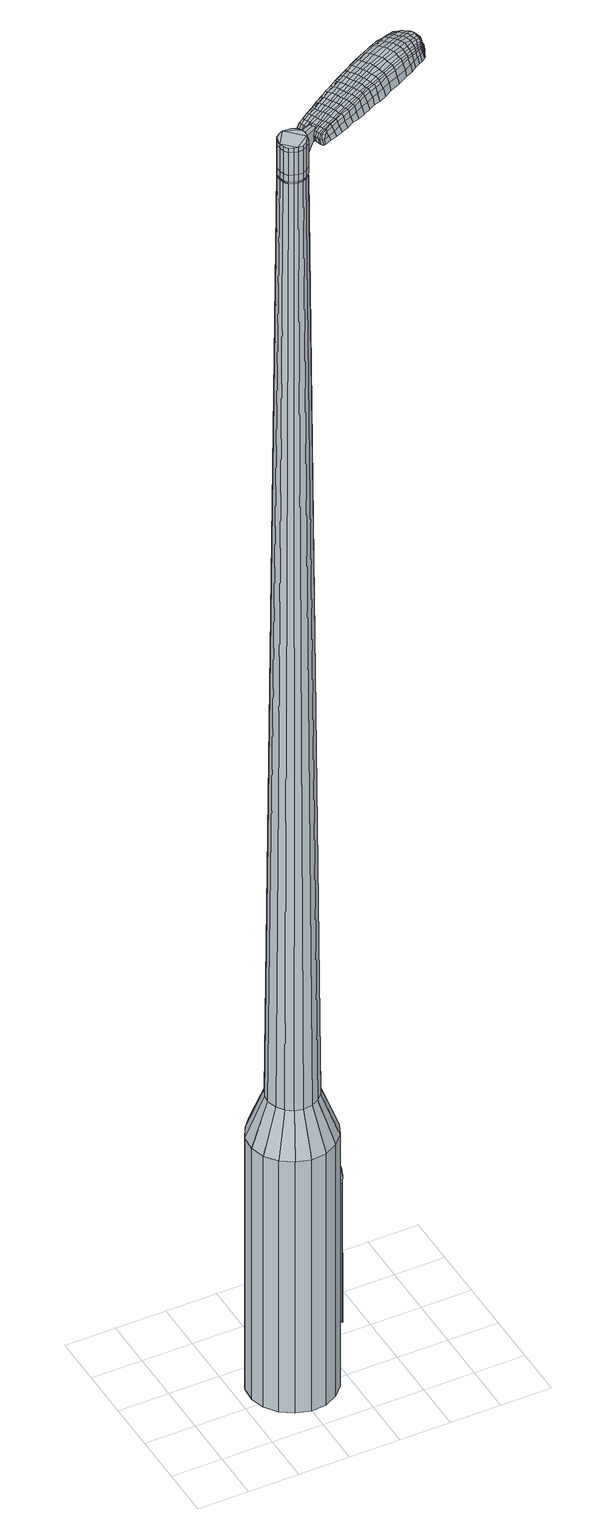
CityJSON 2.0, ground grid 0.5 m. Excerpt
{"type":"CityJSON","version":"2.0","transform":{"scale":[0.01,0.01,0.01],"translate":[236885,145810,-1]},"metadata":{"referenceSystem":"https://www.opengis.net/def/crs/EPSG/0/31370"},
"CityObjects":{
"object1":{"type":"GenericCityObject","attributes":{"cluster":708,"mean_distance_to_centroid":0.0616,"new_centroid_x":236886.03,"new_centroid_y":145810.61,"mean_distance_to_camera":9.22,"H1":33.49,"H2":35.51,"Z_final":114.41,"cluster2":-1,"proj_x":236889.79,"proj_y":145818.51,"id_line":43646,"bearing_l":115.49,"distance":8.75,"orientation":"right","G_obj":25.49},"geometry":[{"type":"MultiSurface","lod":"2","boundaries":[[[0,1,2,3]],[[1,4,5,2]],[[4,6,7,5]],[[6,8,9,7]],[[8,10,11,9]],[[10,12,13,11]],[[12,14,15,13]],[[14,16,17,15]],[[16,18,19,17]],[[18,20,21,19]],[[20,22,23,21]],[[22,24,25,23]],[[24,26,27,25]],[[26,28,29,27]],[[28,30,31,29]],[[30,32,33,31]],[[32,34,35,33]],[[34,0,3,35]],[[36,37,38,39]],[[38,40,41,42]],[[41,43,42]],[[42,44,45,46]],[[45,47,46]],[[46,48,49,50]],[[49,51,50]],[[42,46,50,38]],[[50,52,39,38]],[[53,36,39]],[[2,5,7,35]],[[7,9,11,15]],[[11,13,15]],[[15,17,19,23]],[[19,21,23]],[[23,25,27,31]],[[27,29,31]],[[15,23,31,7]],[[31,33,35,7]],[[3,2,35]],[[1,0,54,55]],[[0,34,56,54]],[[34,32,57,56]],[[32,30,58,57]],[[30,28,59,58]],[[28,26,60,59]],[[26,24,61,60]],[[24,22,62,61]],[[22,20,63,62]],[[20,18,64,63]],[[18,16,65,64]],[[16,14,66,65]],[[14,12,67,66]],[[12,10,68,67]],[[10,8,69,68]],[[8,6,70,69]],[[6,4,71,70]],[[4,1,55,71]],[[55,54,72,73]],[[54,56,74,72]],[[56,57,75,74]],[[57,58,76,75]],[[58,59,77,76]],[[59,60,78,77]],[[60,61,79,78]],[[61,62,80,79]],[[62,63,81,80]],[[63,64,82,81]],[[64,65,83,82]],[[65,66,84,83]],[[66,67,85,84]],[[67,68,86,85]],[[68,69,87,86]],[[69,70,88,87]],[[70,71,89,88]],[[71,55,73,89]],[[90,91,92,93]],[[94,95,91,90]],[[75,96,95,94]],[[76,97,96,75]],[[98,99,97,76]],[[78,100,99,98]],[[101,102,100,78]],[[103,104,102,101]],[[105,106,104,103]],[[107,108,106,105]],[[109,110,108,107]],[[84,111,110,109]],[[85,112,111,84]],[[113,114,112,85]],[[115,116,114,113]],[[117,118,116,115]],[[89,119,118,117]],[[93,92,119,89]],[[120,121,122,123]],[[124,120,123,125]],[[126,124,125,127]],[[128,126,127,129]],[[130,128,129,131]],[[132,130,131,133]],[[134,132,133,135]],[[136,134,135,137]],[[138,136,137,139]],[[140,138,139,141]],[[142,140,141,143]],[[144,142,143,145]],[[146,144,145,147]],[[148,146,147,149]],[[150,148,149,151]],[[152,150,151,153]],[[73,72,90,93]],[[72,74,94,90]],[[74,75,94]],[[77,98,76]],[[77,78,98]],[[79,101,78]],[[79,80,103,101]],[[80,81,105,103]],[[81,82,107,105]],[[82,83,109,107]],[[83,84,109]],[[86,113,85]],[[86,87,115,113]],[[87,88,117,115]],[[88,89,117]],[[73,93,89]],[[154,155,92,91]],[[155,119,92]],[[156,118,119]],[[156,157,116,118]],[[157,158,114,116]],[[158,112,114]],[[159,110,111]],[[159,160,108,110]],[[160,161,106,108]],[[161,162,104,106]],[[162,163,102,104]],[[163,100,102]],[[164,99,100]],[[164,97,99]],[[165,95,96]],[[165,154,91,95]],[[39,52,152,166]],[[155,154,167,153]],[[53,39,166,121]],[[154,165,122,167]],[[36,53,121,120]],[[165,96,123,122]],[[37,36,120,124]],[[96,97,125,123]],[[38,37,124,126]],[[97,164,127,125]],[[40,38,126,128]],[[164,100,129,127]],[[41,40,128,130]],[[100,163,131,129]],[[43,41,130,132]],[[163,162,133,131]],[[42,43,132,134]],[[162,161,135,133]],[[44,42,134,136]],[[161,160,137,135]],[[45,44,136,138]],[[160,159,139,137]],[[47,45,138,140]],[[159,111,141,139]],[[46,47,140,142]],[[111,112,143,141]],[[48,46,142,144]],[[112,158,145,143]],[[49,48,144,146]],[[158,157,147,145]],[[51,49,146,148]],[[157,156,149,147]],[[50,51,148,150]],[[156,119,151,149]],[[52,50,150,152]],[[119,155,153,151]],[[152,153,168,169]],[[153,167,170,168]],[[167,122,171,170]],[[122,121,172,171]],[[121,166,173,172]],[[166,152,169,173]],[[174,175,176,177]],[[178,174,177,179]],[[174,178,180,181]],[[175,174,181,182]],[[183,184,185,186]],[[187,183,186,188]],[[183,187,189,190]],[[184,183,190,191]],[[192,193,194,195]],[[196,192,195,197]],[[192,196,198,199]],[[193,192,199,200]],[[201,202,203,204]],[[205,201,204,206]],[[201,205,207,208]],[[202,201,208,209]],[[210,211,212,213]],[[214,210,213,215]],[[210,214,216,217]],[[211,210,217,218]],[[219,220,221,222]],[[223,219,222,224]],[[219,223,225,226]],[[220,219,226,227]],[[228,229,230,231]],[[220,228,231,221]],[[228,220,227,232]],[[229,228,232,233]],[[234,235,236,237]],[[229,234,237,230]],[[234,229,233,238]],[[235,234,238,239]],[[240,178,179,241]],[[235,240,241,236]],[[240,235,239,242]],[[178,240,242,180]],[[243,244,245,246]],[[247,243,246,248]],[[243,247,249,250]],[[244,243,250,251]],[[252,253,254,255]],[[244,252,255,245]],[[252,244,251,256]],[[253,252,256,257]],[[258,259,260,261]],[[253,258,261,254]],[[258,253,257,262]],[[259,258,262,263]],[[264,265,266,267]],[[259,264,267,260]],[[264,259,263,268]],[[265,264,268,269]],[[270,175,182,271]],[[265,270,271,266]],[[270,265,269,272]],[[175,270,272,176]],[[273,274,275,276]],[[277,273,276,278]],[[273,277,279,280]],[[274,273,280,281]],[[282,283,284,285]],[[274,282,285,275]],[[282,274,281,286]],[[283,282,286,287]],[[288,289,290,291]],[[283,288,291,284]],[[288,283,287,292]],[[289,288,292,293]],[[294,187,188,295]],[[289,294,295,290]],[[294,289,293,296]],[[187,294,296,189]],[[297,298,299,300]],[[301,297,300,302]],[[297,301,303,304]],[[298,297,304,305]],[[306,307,308,309]],[[298,306,309,299]],[[306,298,305,310]],[[307,306,310,311]],[[312,313,314,315]],[[307,312,315,308]],[[312,307,311,316]],[[313,312,316,317]],[[318,319,320,321]],[[313,318,321,314]],[[318,313,317,322]],[[319,318,322,323]],[[324,184,191,325]],[[319,324,325,320]],[[324,319,323,326]],[[184,324,326,185]],[[327,213,212,328]],[[329,327,328,330]],[[327,329,331,332]],[[213,327,332,215]],[[333,329,330,334]],[[335,333,334,336]],[[333,335,337,338]],[[329,333,338,331]],[[339,335,336,340]],[[341,339,340,342]],[[339,341,343,344]],[[335,339,344,337]],[[345,341,342,346]],[[347,345,346,348]],[[345,347,349,350]],[[341,345,350,343]],[[351,347,348,352]],[[202,351,352,203]],[[351,202,209,353]],[[347,351,353,349]],[[354,355,200,199]],[[356,354,199,198]],[[354,356,357,358]],[[355,354,358,359]],[[360,361,359,358]],[[362,360,358,357]],[[360,362,363,364]],[[361,360,364,365]],[[366,367,365,364]],[[368,366,364,363]],[[366,368,369,370]],[[367,366,370,371]],[[372,373,371,370]],[[374,372,370,369]],[[372,374,207,205]],[[373,372,205,206]],[[375,376,377,378]],[[277,375,378,279]],[[375,277,278,379]],[[376,375,379,380]],[[381,196,197,382]],[[376,381,382,377]],[[381,376,380,383]],[[196,381,383,198]],[[384,385,386,387]],[[223,384,387,225]],[[384,223,224,388]],[[385,384,388,389]],[[390,391,392,393]],[[385,390,393,386]],[[390,385,389,394]],[[391,390,394,395]],[[396,193,200,397]],[[391,396,397,392]],[[396,391,395,398]],[[193,396,398,194]],[[399,400,401,402]],[[181,399,402,182]],[[399,181,180,403]],[[400,399,403,404]],[[405,406,407,408]],[[400,405,408,401]],[[405,400,404,409]],[[406,405,409,410]],[[411,204,203,412]],[[406,411,412,407]],[[411,406,410,413]],[[204,411,413,206]],[[414,415,416,417]],[[186,414,417,188]],[[414,186,185,418]],[[415,414,418,419]],[[420,208,207,421]],[[415,420,421,416]],[[420,415,419,422]],[[208,420,422,209]],[[423,424,425,426]],[[301,423,426,303]],[[423,301,302,427]],[[424,423,427,428]],[[429,214,215,430]],[[424,429,430,425]],[[429,424,428,431]],[[214,429,431,216]],[[432,433,434,435]],[[247,432,435,249]],[[432,247,248,436]],[[433,432,436,437]],[[438,439,440,441]],[[433,438,441,434]],[[438,433,437,442]],[[439,438,442,443]],[[444,211,218,445]],[[439,444,445,440]],[[444,439,443,446]],[[211,444,446,212]],[[447,448,437,436]],[[246,447,436,248]],[[447,246,245,449]],[[448,447,449,450]],[[451,452,443,442]],[[448,451,442,437]],[[451,448,450,453]],[[452,451,453,454]],[[455,328,212,446]],[[452,455,446,443]],[[455,452,454,456]],[[328,455,456,330]],[[457,458,459,460]],[[304,457,460,305]],[[457,304,303,426]],[[458,457,426,425]],[[461,332,331,462]],[[458,461,462,459]],[[461,458,425,430]],[[332,461,430,215]],[[463,464,450,449]],[[255,463,449,245]],[[463,255,254,465]],[[464,463,465,466]],[[467,468,454,453]],[[464,467,453,450]],[[467,464,466,469]],[[468,467,469,470]],[[471,334,330,456]],[[468,471,456,454]],[[471,468,470,472]],[[334,471,472,336]],[[473,474,475,476]],[[310,473,476,311]],[[473,310,305,460]],[[474,473,460,459]],[[477,338,337,478]],[[474,477,478,475]],[[477,474,459,462]],[[338,477,462,331]],[[479,480,466,465]],[[261,479,465,254]],[[479,261,260,481]],[[480,479,481,482]],[[483,484,470,469]],[[480,483,469,466]],[[483,480,482,485]],[[484,483,485,486]],[[487,340,336,472]],[[484,487,472,470]],[[487,484,486,488]],[[340,487,488,342]],[[489,490,491,492]],[[316,489,492,317]],[[489,316,311,476]],[[490,489,476,475]],[[493,344,343,494]],[[490,493,494,491]],[[493,490,475,478]],[[344,493,478,337]],[[495,496,482,481]],[[267,495,481,260]],[[495,267,266,497]],[[496,495,497,498]],[[499,500,486,485]],[[496,499,485,482]],[[499,496,498,501]],[[500,499,501,502]],[[503,346,342,488]],[[500,503,488,486]],[[503,500,502,504]],[[346,503,504,348]],[[505,506,507,508]],[[322,505,508,323]],[[505,322,317,492]],[[506,505,492,491]],[[509,350,349,510]],[[506,509,510,507]],[[509,506,491,494]],[[350,509,494,343]],[[511,512,498,497]],[[271,511,497,266]],[[511,271,182,402]],[[512,511,402,401]],[[513,514,502,501]],[[512,513,501,498]],[[513,512,401,408]],[[514,513,408,407]],[[515,352,348,504]],[[514,515,504,502]],[[515,514,407,412]],[[352,515,412,203]],[[516,517,419,418]],[[326,516,418,185]],[[516,326,323,508]],[[517,516,508,507]],[[518,353,209,422]],[[517,518,422,419]],[[518,517,507,510]],[[353,518,510,349]],[[519,520,380,379]],[[276,519,379,278]],[[519,276,275,521]],[[520,519,521,522]],[[523,356,198,383]],[[520,523,383,380]],[[523,520,522,524]],[[356,523,524,357]],[[525,526,527,528]],[[226,525,528,227]],[[525,226,225,387]],[[526,525,387,386]],[[529,530,531,532]],[[526,529,532,527]],[[529,526,386,393]],[[530,529,393,392]],[[533,355,359,534]],[[530,533,534,531]],[[533,530,392,397]],[[355,533,397,200]],[[535,536,522,521]],[[285,535,521,275]],[[535,285,284,537]],[[536,535,537,538]],[[539,362,357,524]],[[536,539,524,522]],[[539,536,538,540]],[[362,539,540,363]],[[541,542,543,544]],[[232,541,544,233]],[[541,232,227,528]],[[542,541,528,527]],[[545,546,547,548]],[[542,545,548,543]],[[545,542,527,532]],[[546,545,532,531]],[[549,361,365,550]],[[546,549,550,547]],[[549,546,531,534]],[[361,549,534,359]],[[551,552,538,537]],[[291,551,537,284]],[[551,291,290,553]],[[552,551,553,554]],[[555,368,363,540]],[[552,555,540,538]],[[555,552,554,556]],[[368,555,556,369]],[[557,558,559,560]],[[238,557,560,239]],[[557,238,233,544]],[[558,557,544,543]],[[561,562,563,564]],[[558,561,564,559]],[[561,558,543,548]],[[562,561,548,547]],[[565,367,371,566]],[[562,565,566,563]],[[565,562,547,550]],[[367,565,550,365]],[[567,568,554,553]],[[295,567,553,290]],[[567,295,188,417]],[[568,567,417,416]],[[569,374,369,556]],[[568,569,556,554]],[[569,568,416,421]],[[374,569,421,207]],[[570,571,404,403]],[[242,570,403,180]],[[570,242,239,560]],[[571,570,560,559]],[[572,573,410,409]],[[571,572,409,404]],[[572,571,559,564]],[[573,572,564,563]],[[574,373,206,413]],[[573,574,413,410]],[[574,573,563,566]],[[373,574,566,371]],[[575,576,577,578]],[[578,577,579,580]],[[581,579,577,582]],[[582,577,576,583]],[[584,585,586,587]],[[587,586,588,589]],[[590,588,586,591]],[[591,586,585,592]],[[593,594,595,596]],[[596,595,597,598]],[[599,597,595,600]],[[600,595,594,601]],[[602,603,604,605]],[[605,604,606,607]],[[608,606,604,609]],[[609,604,603,610]],[[611,612,613,614]],[[614,613,615,616]],[[617,615,613,618]],[[618,613,612,619]],[[620,621,622,623]],[[623,622,624,625]],[[626,624,622,627]],[[627,622,621,628]],[[629,630,631,632]],[[632,631,621,620]],[[628,621,631,633]],[[633,631,630,634]],[[635,636,637,638]],[[638,637,630,629]],[[634,630,637,639]],[[639,637,636,640]],[[580,579,641,642]],[[642,641,636,635]],[[640,636,641,643]],[[643,641,579,581]],[[644,645,646,647]],[[647,646,648,649]],[[650,648,646,651]],[[651,646,645,652]],[[653,654,655,656]],[[656,655,645,644]],[[652,645,655,657]],[[657,655,654,658]],[[659,660,661,662]],[[662,661,654,653]],[[658,654,661,663]],[[663,661,660,664]],[[665,666,667,668]],[[668,667,660,659]],[[664,660,667,669]],[[669,667,666,670]],[[583,576,671,672]],[[672,671,666,665]],[[670,666,671,673]],[[673,671,576,575]],[[674,675,676,677]],[[677,676,678,679]],[[680,678,676,681]],[[681,676,675,682]],[[683,684,685,686]],[[686,685,675,674]],[[682,675,685,687]],[[687,685,684,688]],[[689,690,691,692]],[[692,691,684,683]],[[688,684,691,693]],[[693,691,690,694]],[[589,588,695,696]],[[696,695,690,689]],[[694,690,695,697]],[[697,695,588,590]],[[698,699,700,701]],[[701,700,702,703]],[[704,702,700,705]],[[705,700,699,706]],[[707,708,709,710]],[[710,709,699,698]],[[706,699,709,711]],[[711,709,708,712]],[[713,714,715,716]],[[716,715,708,707]],[[712,708,715,717]],[[717,715,714,718]],[[719,720,721,722]],[[722,721,714,713]],[[718,714,721,723]],[[723,721,720,724]],[[592,585,725,726]],[[726,725,720,719]],[[724,720,725,727]],[[727,725,585,584]],[[611,614,728,729]],[[729,728,730,731]],[[732,730,728,733]],[[733,728,614,616]],[[731,730,734,735]],[[735,734,736,737]],[[738,736,734,739]],[[739,734,730,732]],[[737,736,740,741]],[[741,740,742,743]],[[744,742,740,745]],[[745,740,736,738]],[[743,742,746,747]],[[747,746,748,749]],[[750,748,746,751]],[[751,746,742,744]],[[749,748,752,753]],[[753,752,603,602]],[[610,603,752,754]],[[754,752,748,750]],[[601,755,756,600]],[[600,756,757,599]],[[758,757,756,759]],[[759,756,755,760]],[[760,761,762,759]],[[759,762,763,758]],[[764,763,762,765]],[[765,762,761,766]],[[766,767,768,765]],[[765,768,769,764]],[[770,769,768,771]],[[771,768,767,772]],[[772,773,774,771]],[[771,774,775,770]],[[608,775,774,606]],[[606,774,773,607]],[[776,777,778,779]],[[779,778,678,680]],[[679,678,778,780]],[[780,778,777,781]],[[598,597,782,783]],[[783,782,777,776]],[[781,777,782,784]],[[784,782,597,599]],[[785,786,787,788]],[[788,787,624,626]],[[625,624,787,789]],[[789,787,786,790]],[[791,792,793,794]],[[794,793,786,785]],[[790,786,793,795]],[[795,793,792,796]],[[601,594,797,798]],[[798,797,792,791]],[[796,792,797,799]],[[799,797,594,593]],[[800,801,802,803]],[[803,802,582,583]],[[581,582,802,804]],[[804,802,801,805]],[[806,807,808,809]],[[809,808,801,800]],[[805,801,808,810]],[[810,808,807,811]],[[602,605,812,813]],[[813,812,807,806]],[[811,807,812,814]],[[814,812,605,607]],[[815,816,817,818]],[[818,817,587,589]],[[584,587,817,819]],[[819,817,816,820]],[[608,609,821,822]],[[822,821,816,815]],[[820,816,821,823]],[[823,821,609,610]],[[824,825,702,826]],[[826,702,704]],[[703,702,827]],[[827,702,825,828]],[[616,615,829,830]],[[830,829,825,824]],[[828,825,829,831]],[[831,829,615,617]],[[832,833,834,835]],[[835,834,648,650]],[[649,648,834,836]],[[836,834,833,837]],[[838,839,840,841]],[[841,840,833,832]],[[837,833,840,842]],[[842,840,839,843]],[[619,612,844,845]],[[845,844,839,838]],[[843,839,844,846]],[[846,844,612,611]],[[837,847,848,836]],[[836,848,647,649]],[[644,647,848,849]],[[849,848,847,850]],[[843,851,852,842]],[[842,852,847,837]],[[850,847,852,853]],[[853,852,851,854]],[[611,729,855,846]],[[846,855,851,843]],[[854,851,855,856]],[[856,855,729,731]],[[857,858,859,860]],[[860,859,705,706]],[[704,705,859,826]],[[826,859,858,824]],[[732,733,861,862]],[[862,861,858,857]],[[824,858,861,830]],[[830,861,733,616]],[[850,863,864,849]],[[849,864,656,644]],[[653,656,864,865]],[[865,864,863,866]],[[854,867,868,853]],[[853,868,863,850]],[[866,863,868,869]],[[869,868,867,870]],[[731,735,871,856]],[[856,871,867,854]],[[870,867,871,872]],[[872,871,735,737]],[[873,874,875,876]],[[876,875,711,712]],[[706,711,875,860]],[[860,875,874,857]],[[738,739,877,878]],[[878,877,874,873]],[[857,874,877,862]],[[862,877,739,732]],[[866,879,880,865]],[[865,880,662,653]],[[659,662,880,881]],[[881,880,879,882]],[[870,883,884,869]],[[869,884,879,866]],[[882,879,884,885]],[[885,884,883,886]],[[737,741,887,872]],[[872,887,883,870]],[[886,883,887,888]],[[888,887,741,743]],[[889,890,891,892]],[[892,891,717,718]],[[712,717,891,876]],[[876,891,890,873]],[[744,745,893,894]],[[894,893,890,889]],[[873,890,893,878]],[[878,893,745,738]],[[882,895,896,881]],[[881,896,668,659]],[[665,668,896,897]],[[897,896,895,898]],[[886,899,900,885]],[[885,900,895,882]],[[898,895,900,901]],[[901,900,899,902]],[[743,747,903,888]],[[888,903,899,886]],[[902,899,903,904]],[[904,903,747,749]],[[905,906,907,908]],[[908,907,723,724]],[[718,723,907,892]],[[892,907,906,889]],[[750,751,909,910]],[[910,909,906,905]],[[889,906,909,894]],[[894,909,751,744]],[[898,911,912,897]],[[897,912,672,665]],[[583,672,912,803]],[[803,912,911,800]],[[902,913,914,901]],[[901,914,911,898]],[[800,911,914,809]],[[809,914,913,806]],[[749,753,915,904]],[[904,915,913,902]],[[806,913,915,813]],[[813,915,753,602]],[[820,916,917,819]],[[819,917,727,584]],[[724,727,917,908]],[[908,917,916,905]],[[610,754,918,823]],[[823,918,916,820]],[[905,916,918,910]],[[910,918,754,750]],[[781,919,920,780]],[[780,920,677,679]],[[674,677,920,921]],[[921,920,919,922]],[[599,757,923,784]],[[784,923,919,781]],[[922,919,923,924]],[[924,923,757,758]],[[925,926,927,928]],[[928,927,627,628]],[[626,627,927,788]],[[788,927,926,785]],[[929,930,931,932]],[[932,931,926,925]],[[785,926,931,794]],[[794,931,930,791]],[[760,755,933,934]],[[934,933,930,929]],[[791,930,933,798]],[[798,933,755,601]],[[922,935,936,921]],[[921,936,686,674]],[[683,686,936,937]],[[937,936,935,938]],[[758,763,939,924]],[[924,939,935,922]],[[938,935,939,940]],[[940,939,763,764]],[[941,942,943,944]],[[944,943,633,634]],[[628,633,943,928]],[[928,943,942,925]],[[945,946,947,948]],[[948,947,942,941]],[[925,942,947,932]],[[932,947,946,929]],[[766,761,949,950]],[[950,949,946,945]],[[929,946,949,934]],[[934,949,761,760]],[[938,951,952,937]],[[937,952,692,683]],[[689,692,952,953]],[[953,952,951,954]],[[764,769,955,940]],[[940,955,951,938]],[[954,951,955,956]],[[956,955,769,770]],[[957,958,959,960]],[[960,959,639,640]],[[634,639,959,944]],[[944,959,958,941]],[[961,962,963,964]],[[964,963,958,957]],[[941,958,963,948]],[[948,963,962,945]],[[772,767,965,966]],[[966,965,962,961]],[[945,962,965,950]],[[950,965,767,766]],[[954,967,968,953]],[[953,968,696,689]],[[589,696,968,818]],[[818,968,967,815]],[[770,775,969,956]],[[956,969,967,954]],[[815,967,969,822]],[[822,969,775,608]],[[805,970,971,804]],[[804,971,643,581]],[[640,643,971,960]],[[960,971,970,957]],[[811,972,973,810]],[[810,973,970,805]],[[957,970,973,964]],[[964,973,972,961]],[[607,773,974,814]],[[814,974,972,811]],[[961,972,974,966]],[[966,974,773,772]],[[575,578,177,176]],[[578,580,179,177]],[[590,591,190,189]],[[591,592,191,190]],[[593,596,195,194]],[[596,598,197,195]],[[617,618,217,216]],[[618,619,218,217]],[[620,623,222,221]],[[623,625,224,222]],[[629,632,231,230]],[[632,620,221,231]],[[635,638,237,236]],[[638,629,230,237]],[[580,642,241,179]],[[642,635,236,241]],[[650,651,250,249]],[[651,652,251,250]],[[652,657,256,251]],[[657,658,257,256]],[[658,663,262,257]],[[663,664,263,262]],[[664,669,268,263]],[[669,670,269,268]],[[670,673,272,269]],[[673,575,176,272]],[[680,681,280,279]],[[681,682,281,280]],[[682,687,286,281]],[[687,688,287,286]],[[688,693,292,287]],[[693,694,293,292]],[[694,697,296,293]],[[697,590,189,296]],[[698,701,300,299]],[[701,703,302,300]],[[707,710,309,308]],[[710,698,299,309]],[[713,716,315,314]],[[716,707,308,315]],[[719,722,321,320]],[[722,713,314,321]],[[592,726,325,191]],[[726,719,320,325]],[[776,779,378,377]],[[779,680,279,378]],[[598,783,382,197]],[[783,776,377,382]],[[625,789,388,224]],[[789,790,389,388]],[[790,795,394,389]],[[795,796,395,394]],[[796,799,398,395]],[[799,593,194,398]],[[703,827,427,302]],[[827,828,428,427]],[[828,831,431,428]],[[831,617,216,431]],[[832,835,435,434]],[[835,650,249,435]],[[838,841,441,440]],[[841,832,434,441]],[[619,845,445,218]],[[845,838,440,445]],[[975,976,977,978]],[[979,980,978,977]],[[981,982,983,984]],[[985,986,987,988]],[[976,989,990,977]],[[991,979,977,990]],[[992,981,984,993]],[[994,995,986,985]],[[989,996,997,990]],[[997,998,991,990]],[[999,992,993,1000]],[[1001,995,994,1002]],[[996,1003,1004,997]],[[1004,1005,998,997]],[[1006,999,1000,1007]],[[1008,1001,1002,1009]],[[1010,1011,1012,1013]],[[1014,1015,1011,1010]],[[1014,1016,1017,1015]],[[1016,1018,1019,1017]],[[1020,1021,1022,1023]],[[1024,1025,1021,1020]],[[1026,1027,1025,1024]],[[1028,1029,1027,1026]],[[1023,1012,1011,1020]],[[1020,1011,1015,1024]],[[1015,1017,1026,1024]],[[1017,1019,1028,1026]],[[984,983,980,979]],[[993,984,979,991]],[[998,1000,993,991]],[[1005,1007,1000,998]],[[985,988,982,981]],[[994,985,981,992]],[[1002,994,992,999]],[[1009,1002,999,1006]],[[986,1010,1013,987]],[[995,1014,1010,986]],[[1016,1014,995,1001]],[[1018,1016,1001,1008]],[[1030,1031,1032,1033]],[[1032,1034,1035,1036]],[[1032,1036,1037,1038]],[[1032,1038,1033]],[[1039,1030,1033,1040]],[[1041,1040,1033,1042]],[[1043,1042,1033]],[[1044,1032,1031,1045]],[[1046,1044,1045,1047]],[[1048,1046,1047,1049]],[[1050,1048,1049,1051]],[[1052,1050,1051,1053]],[[1053,1054,1055,1056]],[[1053,1056,1057,1058]],[[1053,1058,1059,1060]],[[1059,1061,1062,1063]],[[1059,1063,1064,1065]],[[1059,1065,1060]],[[1053,1060,1052]],[[1066,1067,1031,1030]],[[1068,1069,1034,1032]],[[1070,1071,1043,1033]],[[1067,1072,1045,1031]],[[1073,1068,1032,1044]],[[1072,1074,1047,1045]],[[1075,1073,1044,1046]],[[1074,1076,1049,1047]],[[1077,1075,1046,1048]],[[1076,1078,1051,1049]],[[1079,1077,1048,1050]],[[1078,1080,1053,1051]],[[1081,1079,1050,1052]],[[1080,1082,1054,1053]],[[1083,1084,1061,1059]],[[1085,1081,1052,1060]],[[1055,1054,1082,1086]],[[1056,1055,1086,1087]],[[1057,1056,1087,1088]],[[1058,1057,1088,1089]],[[1059,1058,1089,1083]],[[1090,1066,1030,1039]],[[1091,1090,1039,1040]],[[1092,1091,1040,1041]],[[1093,1092,1041,1042]],[[1071,1093,1042,1043]],[[1035,1034,1069,1094]],[[1062,1061,1084,1095]],[[1036,1035,1094,1096]],[[1037,1036,1096,1097]],[[1038,1037,1097,1098]],[[1033,1038,1098,1070]],[[1063,1062,1095,1099]],[[1064,1063,1099,1100]],[[1065,1064,1100,1101]],[[1060,1065,1101,1085]]]}]}
},
"vertices":[
[142,81,384],[146,67,384],[146,67,96],[142,81,96],[144,52,384],[144,52,96],[138,39,384],[138,39,96],[128,29,384],[128,29,96],[115,22,384],[115,22,96],[100,21,384],[100,21,96],[86,25,384],[86,25,96],[74,33,384],[74,33,96],[65,45,384],[65,45,96],[61,59,384],[61,59,96],[62,74,384],[62,74,96],[69,87,384],[69,87,96],[79,98,384],[79,98,96],[92,104,384],[92,104,96],[107,105,384],[107,105,96],[121,102,384],[121,102,96],[133,93,384],[133,93,96],[109,75,1524],[104,76,1524],[100,76,1524],[116,69,1524],[96,74,1524],[92,71,1524],[90,62,1524],[90,66,1524],[91,57,1524],[94,53,1524],[102,50,1524],[98,51,1524],[107,50,1524],[111,52,1524],[116,60,1524],[115,55,1524],[117,64,1524],[113,73,1524],[126,74,429],[128,65,429],[121,81,429],[114,86,429],[105,88,429],[97,87,429],[89,84,429],[83,77,429],[79,69,429],[78,61,429],[81,52,429],[86,45,429],[93,40,429],[101,38,429],[110,39,429],[118,43,429],[124,49,429],[128,57,429],[116,69,1483],[117,64,1483],[113,73,1483],[109,75,1483],[104,76,1483],[100,76,1483],[96,74,1483],[92,71,1483],[90,66,1483],[90,62,1483],[91,57,1483],[94,53,1483],[98,51,1483],[102,50,1483],[107,50,1483],[111,52,1483],[115,55,1483],[116,60,1483],[115,69,1483],[115,69,1485],[116,64,1485],[116,64,1483],[112,72,1483],[112,72,1485],[109,75,1485],[104,76,1485],[100,75,1483],[100,75,1485],[96,74,1485],[93,70,1483],[93,70,1485],[91,66,1483],[91,66,1485],[91,62,1483],[91,62,1485],[92,58,1483],[92,58,1485],[94,54,1483],[94,54,1485],[98,51,1485],[102,50,1485],[107,51,1483],[107,51,1485],[111,53,1483],[111,53,1485],[114,56,1483],[114,56,1485],[116,60,1485],[109,75,1519],[113,73,1519],[113,73,1493],[109,75,1493],[104,76,1519],[104,76,1493],[100,76,1519],[100,76,1493],[96,74,1519],[96,74,1493],[92,71,1519],[92,71,1493],[90,66,1519],[90,66,1493],[90,62,1519],[90,62,1493],[91,57,1519],[91,57,1493],[94,53,1519],[94,53,1493],[98,51,1519],[98,51,1493],[102,50,1519],[102,50,1493],[107,50,1519],[107,50,1493],[111,52,1519],[111,52,1493],[115,55,1519],[115,55,1493],[116,60,1519],[116,60,1493],[117,64,1519],[117,64,1493],[116,69,1485],[117,64,1485],[115,55,1485],[111,52,1485],[107,50,1485],[94,53,1485],[91,57,1485],[90,62,1485],[90,66,1485],[92,71,1485],[100,76,1485],[113,73,1485],[116,69,1519],[116,69,1493],[134,74,1513],[134,74,1518],[132,77,1513],[131,80,1513],[131,80,1518],[132,77,1518],[208,91,1519],[201,88,1518],[203,87,1509],[210,90,1510],[216,95,1519],[217,94,1510],[214,96,1526],[206,92,1525],[200,89,1525],[191,126,1519],[185,123,1518],[185,121,1525],[191,124,1525],[199,130,1519],[199,128,1526],[200,132,1510],[192,128,1510],[186,125,1509],[265,142,1519],[267,138,1519],[267,139,1513],[266,142,1513],[262,145,1519],[263,145,1513],[261,144,1524],[264,141,1524],[265,138,1524],[198,110,1530],[192,107,1529],[193,104,1529],[200,107,1530],[207,114,1531],[208,111,1531],[205,117,1530],[197,113,1530],[190,110,1529],[126,75,1512],[127,72,1512],[128,73,1517],[127,75,1517],[124,78,1512],[125,78,1517],[125,78,1506],[126,75,1506],[127,73,1506],[261,118,1519],[258,116,1519],[259,115,1512],[262,117,1512],[262,119,1518],[264,119,1512],[262,120,1522],[260,119,1523],[257,117,1524],[254,114,1519],[249,111,1519],[250,110,1512],[255,113,1512],[253,115,1524],[248,112,1525],[244,108,1519],[237,104,1519],[238,104,1511],[245,107,1511],[242,109,1526],[235,105,1526],[226,99,1519],[228,99,1510],[225,100,1526],[139,63,1513],[146,66,1513],[145,67,1518],[138,64,1517],[134,61,1512],[135,62,1516],[135,61,1506],[141,63,1507],[148,65,1507],[153,69,1514],[160,72,1515],[159,72,1520],[152,70,1519],[155,68,1507],[162,71,1507],[167,74,1515],[174,77,1516],[173,78,1522],[166,75,1521],[169,74,1508],[176,76,1508],[181,80,1517],[188,83,1517],[186,84,1524],[180,81,1523],[183,79,1508],[190,82,1509],[195,86,1518],[193,87,1524],[196,85,1509],[246,150,1519],[243,149,1519],[243,148,1524],[246,149,1523],[248,151,1518],[248,150,1522],[249,152,1512],[246,152,1512],[243,151,1512],[238,148,1519],[233,146,1519],[233,144,1525],[238,146,1524],[239,149,1512],[233,147,1512],[227,143,1519],[220,140,1519],[220,139,1526],[227,142,1526],[228,145,1511],[221,142,1511],[210,135,1519],[209,133,1526],[210,137,1510],[126,91,1513],[133,94,1513],[133,96,1507],[127,92,1507],[122,88,1512],[122,89,1506],[123,87,1516],[126,89,1517],[133,93,1518],[140,98,1514],[146,102,1515],[147,103,1507],[140,99,1507],[140,96,1519],[146,100,1520],[153,105,1515],[159,109,1516],[160,111,1508],[153,107,1508],[153,104,1521],[159,107,1522],[166,112,1517],[172,116,1517],[173,118,1509],[166,114,1508],[166,111,1523],[172,114,1524],[179,119,1518],[179,121,1509],[178,117,1524],[131,78,1519],[133,75,1519],[138,81,1520],[139,78,1520],[137,84,1520],[130,80,1519],[145,84,1522],[146,82,1522],[152,87,1523],[153,85,1523],[150,90,1523],[144,87,1521],[158,91,1524],[160,88,1524],[165,94,1525],[166,91,1525],[164,97,1525],[157,93,1524],[172,97,1526],[173,94,1526],[178,100,1527],[180,97,1527],[177,103,1527],[170,100,1526],[185,103,1528],[186,101,1528],[183,107,1528],[261,140,1527],[263,136,1527],[258,143,1526],[254,141,1527],[257,138,1528],[258,134,1528],[251,135,1529],[253,132,1529],[249,138,1528],[242,135,1530],[244,132,1530],[246,129,1530],[238,129,1531],[239,125,1531],[236,132,1530],[228,128,1531],[230,125,1531],[231,122,1531],[218,119,1531],[220,116,1531],[216,123,1531],[251,151,1518],[254,150,1519],[254,151,1513],[251,152,1513],[250,150,1523],[253,149,1523],[258,148,1519],[259,149,1513],[257,147,1524],[264,121,1518],[265,124,1518],[264,124,1523],[262,121,1523],[265,121,1513],[266,123,1513],[267,127,1519],[267,131,1519],[266,130,1524],[265,127,1523],[268,127,1513],[268,131,1513],[267,135,1519],[266,134,1524],[268,135,1513],[205,93,1528],[205,95,1528],[198,92,1528],[199,91,1527],[213,97,1528],[213,99,1529],[204,98,1529],[202,101,1530],[196,98,1529],[197,95,1528],[212,101,1529],[211,104,1530],[201,104,1530],[194,101,1529],[209,108,1531],[192,123,1528],[193,121,1529],[201,125,1529],[199,127,1528],[185,119,1527],[186,117,1528],[195,117,1529],[203,121,1530],[188,114,1528],[120,86,1512],[121,84,1512],[123,84,1517],[122,86,1517],[121,87,1506],[122,85,1506],[123,81,1512],[124,81,1517],[123,82,1506],[132,62,1512],[131,63,1512],[132,63,1506],[133,61,1506],[133,63,1517],[132,64,1517],[130,65,1512],[129,68,1512],[130,68,1506],[131,65,1506],[131,66,1517],[130,68,1517],[128,70,1512],[129,70,1506],[129,71,1517],[138,65,1519],[137,66,1519],[144,68,1520],[144,69,1520],[136,68,1519],[135,71,1519],[143,71,1520],[142,74,1520],[134,73,1519],[140,76,1520],[127,88,1519],[127,86,1519],[134,90,1520],[133,92,1520],[129,83,1519],[135,87,1520],[151,71,1521],[151,72,1521],[158,74,1522],[157,75,1522],[150,74,1521],[148,77,1521],[156,77,1522],[155,80,1523],[147,79,1522],[154,82,1523],[140,95,1521],[141,93,1521],[147,97,1522],[146,99,1522],[142,90,1521],[149,94,1522],[165,76,1523],[164,78,1523],[172,79,1524],[171,81,1524],[163,80,1523],[162,83,1524],[170,83,1525],[169,86,1525],[161,85,1524],[168,89,1525],[153,102,1523],[154,100,1523],[160,104,1524],[159,106,1524],[155,97,1524],[162,100,1525],[179,82,1525],[178,84,1525],[185,85,1526],[185,87,1526],[177,86,1526],[176,89,1526],[184,89,1527],[182,92,1527],[174,92,1526],[181,95,1527],[166,109,1525],[167,107,1525],[173,110,1526],[172,113,1526],[169,104,1526],[175,107,1527],[192,88,1527],[191,90,1527],[190,92,1527],[189,95,1528],[188,98,1528],[179,116,1527],[180,114,1527],[182,110,1528],[248,149,1525],[250,148,1525],[244,147,1526],[247,146,1526],[254,146,1526],[251,144,1527],[260,120,1525],[262,123,1525],[258,121,1526],[257,119,1525],[263,126,1525],[264,129,1526],[260,127,1527],[259,124,1526],[263,133,1526],[259,131,1527],[240,146,1526],[242,144,1527],[234,143,1527],[236,142,1528],[245,142,1528],[239,139,1529],[253,116,1526],[254,118,1527],[248,115,1528],[248,113,1527],[254,121,1527],[254,125,1528],[248,121,1529],[248,118,1528],[254,128,1528],[247,125,1530],[228,141,1528],[230,139,1529],[221,137,1528],[222,136,1529],[233,136,1529],[225,132,1530],[242,110,1528],[242,112,1528],[235,109,1529],[235,107,1528],[242,115,1529],[242,118,1530],[234,115,1530],[234,111,1530],[241,122,1530],[233,118,1531],[210,132,1529],[211,130,1529],[214,127,1530],[224,102,1528],[224,104,1529],[223,106,1530],[222,110,1530],[221,113,1531],[202,89,1509],[200,90,1518],[207,93,1518],[209,92,1509],[215,96,1519],[217,96,1510],[213,97,1525],[205,94,1525],[199,91,1525],[186,119,1525],[186,121,1518],[192,124,1518],[192,123,1525],[200,128,1519],[200,126,1525],[201,130,1510],[193,126,1509],[187,123,1509],[265,138,1513],[265,138,1519],[263,141,1519],[264,141,1513],[261,143,1519],[262,144,1513],[260,143,1524],[262,140,1524],[263,137,1524],[193,104,1528],[192,107,1528],[199,110,1529],[200,107,1529],[207,114,1529],[208,111,1529],[205,117,1529],[197,113,1529],[191,110,1528],[129,74,1516],[129,73,1512],[128,76,1512],[128,76,1516],[126,79,1512],[127,79,1516],[127,79,1506],[128,76,1506],[130,74,1506],[258,117,1512],[257,118,1519],[259,119,1518],[261,119,1512],[261,121,1518],[262,120,1512],[260,121,1522],[258,120,1523],[256,119,1523],[249,112,1512],[248,112,1519],[253,115,1519],[254,114,1512],[252,116,1524],[247,113,1525],[237,105,1511],[236,106,1519],[243,110,1519],[244,109,1511],[241,111,1525],[234,107,1526],[225,101,1519],[227,100,1510],[224,102,1526],[145,69,1518],[146,68,1513],[139,65,1513],[138,66,1517],[134,63,1512],[134,64,1515],[135,63,1506],[140,65,1506],[147,67,1507],[158,74,1520],[160,73,1514],[153,71,1514],[152,71,1519],[154,70,1507],[161,73,1507],[172,80,1522],[173,79,1516],[167,76,1515],[165,77,1521],[168,76,1508],[175,78,1508],[186,86,1523],[187,85,1517],[180,82,1516],[179,83,1522],[182,81,1508],[189,84,1508],[194,87,1517],[192,88,1524],[196,87,1509],[243,146,1523],[243,147,1519],[246,148,1518],[247,147,1523],[248,149,1518],[248,148,1522],[249,150,1512],[247,150,1512],[244,149,1512],[233,142,1525],[233,144,1519],[239,146,1519],[239,144,1524],[239,148,1512],[234,146,1512],[221,137,1526],[221,138,1519],[228,142,1519],[228,140,1525],[228,143,1511],[221,140,1511],[210,133,1519],[210,132,1526],[211,135,1510],[134,94,1507],[134,93,1513],[128,89,1513],[128,90,1506],[123,86,1512],[124,88,1506],[124,86,1515],[128,88,1517],[134,91,1518],[148,101,1507],[147,100,1514],[141,96,1514],[141,98,1507],[141,95,1519],[147,98,1520],[161,109,1508],[160,107,1516],[154,103,1515],[154,105,1508],[154,102,1521],[160,105,1522],[174,116,1508],[173,114,1517],[167,111,1516],[167,112,1508],[167,109,1522],[173,112,1523],[180,118,1517],[180,119,1509],[180,116,1524],[132,78,1518],[133,76,1518],[139,81,1519],[140,79,1519],[138,84,1519],[131,81,1518],[145,84,1520],[147,82,1520],[152,88,1521],[153,85,1521],[151,90,1521],[144,87,1520],[159,91,1523],[160,88,1523],[166,94,1524],[167,91,1524],[164,97,1524],[158,94,1523],[172,97,1525],[173,95,1525],[179,100,1526],[180,98,1526],[177,103,1526],[171,100,1525],[186,104,1527],[187,101,1527],[184,107,1527],[261,136,1526],[260,139,1526],[258,142,1525],[254,140,1526],[256,137,1526],[258,134,1526],[252,132,1528],[251,135,1528],[248,138,1527],[242,135,1528],[244,132,1529],[246,128,1529],[239,125,1530],[238,129,1530],[236,132,1529],[228,128,1530],[230,125,1530],[231,122,1530],[220,116,1530],[218,119,1530],[216,122,1530],[253,149,1513],[253,148,1518],[250,149,1518],[250,150,1512],[249,148,1523],[252,147,1523],[257,146,1519],[257,147,1513],[256,145,1523],[262,124,1523],[263,124,1518],[262,122,1518],[261,122,1523],[263,121,1512],[264,124,1512],[264,131,1523],[265,131,1519],[264,127,1519],[263,127,1523],[265,127,1513],[266,131,1513],[265,134,1519],[264,134,1524],[266,135,1513],[198,93,1527],[205,96,1527],[205,95,1527],[198,92,1526],[213,98,1527],[213,99,1528],[196,98,1528],[202,101,1528],[204,98,1528],[197,96,1527],[212,102,1528],[211,105,1529],[201,104,1529],[195,101,1528],[209,108,1529],[201,124,1528],[193,120,1527],[192,122,1527],[200,125,1527],[186,118,1526],[187,117,1527],[195,117,1528],[203,121,1528],[189,114,1527],[124,85,1516],[123,85,1512],[124,86,1516],[123,87,1506],[124,86,1506],[125,82,1512],[126,82,1516],[125,83,1506],[134,64,1506],[133,64,1512],[133,63,1512],[134,63,1506],[134,64,1516],[134,65,1516],[132,69,1506],[131,69,1512],[132,66,1512],[133,66,1506],[133,67,1516],[132,69,1516],[130,71,1512],[131,71,1506],[131,72,1516],[138,67,1518],[138,66,1518],[144,69,1519],[144,70,1519],[136,71,1518],[137,69,1518],[143,72,1519],[142,74,1519],[135,73,1518],[141,76,1519],[135,90,1519],[128,87,1518],[128,88,1518],[134,91,1519],[130,84,1518],[136,87,1519],[151,73,1520],[151,72,1520],[158,75,1521],[158,76,1521],[149,77,1520],[150,75,1520],[157,78,1521],[156,80,1521],[148,80,1520],[154,83,1521],[148,97,1521],[141,93,1520],[141,94,1520],[147,98,1521],[143,90,1520],[149,94,1521],[165,79,1522],[165,78,1522],[172,81,1523],[171,81,1523],[162,83,1522],[164,81,1522],[170,84,1523],[169,86,1524],[161,86,1523],[168,89,1524],[161,104,1523],[154,100,1522],[154,101,1522],[160,105,1523],[156,97,1522],[163,100,1523],[178,84,1524],[179,83,1524],[185,86,1525],[185,87,1525],[176,89,1525],[177,87,1524],[184,90,1525],[183,92,1526],[175,92,1525],[181,95,1526],[174,110,1525],[168,107,1524],[167,108,1524],[173,112,1525],[169,104,1524],[176,107,1525],[192,90,1526],[192,89,1526],[189,95,1527],[190,93,1526],[188,98,1527],[181,114,1526],[180,115,1526],[182,110,1526],[250,146,1524],[248,147,1524],[244,146,1525],[247,145,1525],[254,144,1525],[250,143,1525],[257,121,1525],[260,123,1524],[259,121,1524],[256,120,1525],[259,128,1526],[262,129,1525],[261,126,1524],[258,124,1525],[262,133,1525],[259,131,1526],[242,143,1526],[240,144,1526],[234,142,1526],[236,141,1527],[245,141,1526],[239,138,1527],[247,116,1527],[253,119,1526],[252,117,1526],[247,114,1526],[247,122,1528],[253,125,1527],[253,122,1526],[247,119,1527],[253,128,1527],[247,125,1528],[230,138,1527],[229,139,1527],[221,136,1527],[223,135,1528],[233,135,1528],[225,132,1529],[234,109,1528],[242,113,1527],[241,111,1527],[234,108,1527],[233,115,1529],[241,119,1529],[241,116,1528],[234,112,1528],[240,122,1529],[232,118,1530],[212,130,1528],[211,131,1528],[214,126,1529],[223,104,1528],[224,103,1528],[222,110,1529],[223,107,1529],[221,113,1530],[135,63,1508],[132,69,1508],[162,82,1509],[165,75,1509],[181,90,1510],[185,83,1510],[218,107,1512],[222,98,1512],[205,91,1511],[201,99,1511],[234,115,1513],[246,121,1514],[250,113,1514],[238,106,1513],[129,75,1508],[158,89,1509],[178,98,1510],[213,115,1512],[197,107,1511],[230,123,1513],[242,129,1514],[126,81,1508],[155,96,1509],[174,106,1510],[209,124,1512],[193,116,1511],[238,137,1514],[226,131,1513],[123,87,1508],[151,103,1509],[170,114,1510],[205,132,1512],[189,124,1511],[234,145,1514],[222,140,1513],[258,127,1514],[261,130,1514],[264,124,1514],[261,119,1514],[254,134,1514],[258,137,1514],[250,142,1514],[255,143,1514],[247,150,1514],[252,149,1514],[264,135,1515],[266,139,1515],[266,138,1515],[266,131,1515],[263,139,1515],[265,140,1515],[261,143,1515],[265,141,1515],[259,146,1515],[264,142,1515],[104,106,334],[108,107,334],[108,107,165],[94,105,171],[104,106,165],[100,106,165],[97,106,166],[95,105,167],[94,105,169],[100,106,334],[97,106,333],[95,105,332],[94,105,331],[94,105,328],[122,103,165],[122,103,334],[134,94,165],[134,94,334],[143,82,165],[143,82,334],[147,67,165],[147,67,334],[146,52,165],[146,52,334],[144,48,334],[143,45,334],[142,42,333],[141,40,332],[140,39,331],[140,39,328],[144,48,165],[140,39,171],[140,39,169],[141,40,167],[142,42,166],[143,45,165],[104,103,334],[108,104,334],[108,104,165],[104,103,165],[94,102,171],[94,102,328],[121,100,334],[121,100,165],[132,92,334],[132,92,165],[140,80,334],[140,80,165],[144,67,334],[144,67,165],[143,53,334],[143,53,165],[142,50,334],[138,40,328],[138,40,171],[142,50,165],[140,46,334],[139,44,333],[138,42,332],[138,41,331],[100,103,334],[98,103,333],[96,103,332],[94,103,331],[100,103,165],[138,41,169],[98,103,166],[96,103,167],[94,103,169],[138,42,167],[139,44,166],[140,46,165]
]}
